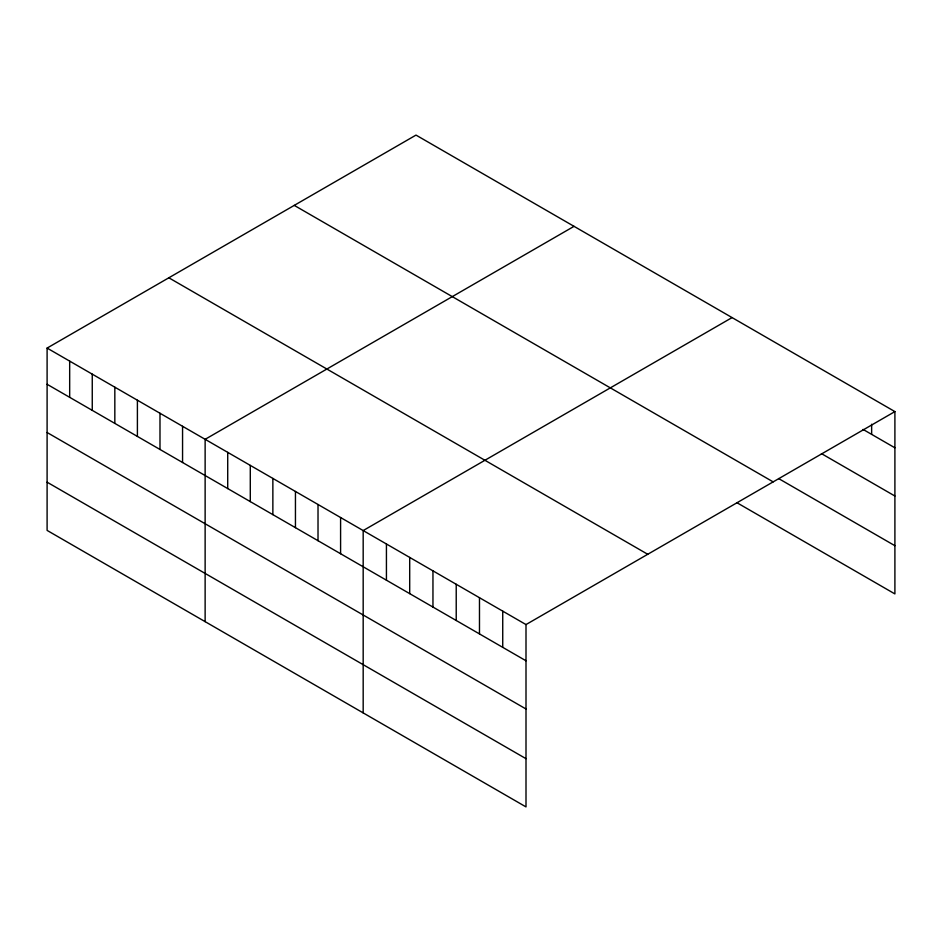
<?xml version="1.0" encoding="UTF-8"?>
<svg xmlns="http://www.w3.org/2000/svg" width="942" height="942" viewBox="0 0 942 942"><rect width="100%" height="100%" fill="white"/><g stroke="black" fill="none" stroke-linecap="round" stroke-linejoin="round"><path stroke-width="1.41" d="M47.1 348.081L526.001 624.57L526.001 806.905L47.1 530.405L47.1 348.081L415.999 135.095L894.9 411.595L894.9 593.919L736.974 502.734M574.031 226.339L205.132 439.325L205.132 621.649M732.075 317.584L363.176 530.57L363.176 712.894M526.001 624.57L894.9 411.595M863.072 429.422L894.9 447.803M821.448 453.608L894.9 496.022M778.598 478.548L894.9 545.701M294.257 205.38L773.158 481.88M168.842 277.796L647.743 554.285M47.1 384.289L526.001 660.778M47.1 432.508L526.001 708.996M47.1 482.186L526.001 758.675M871.644 424.23L871.644 434.368M502.734 611.146L502.734 647.354M479.478 597.711L479.478 633.919M456.222 584.287L456.222 620.495M432.955 570.852L432.955 607.06M409.699 557.428L409.699 593.637M386.432 543.993L386.432 580.201M340.592 517.535L340.592 553.743M318.019 504.5L318.019 540.708M295.447 491.465L295.447 527.673M272.862 478.43L272.862 514.638M250.289 465.395L250.289 501.603M227.717 452.36L227.717 488.568M182.56 426.29L182.56 462.498M159.987 413.255L159.987 449.464M137.402 400.22L137.402 436.429M114.83 387.186L114.83 423.394M92.257 374.151L92.257 410.359M69.673 361.116L69.673 397.324"/></g></svg>
